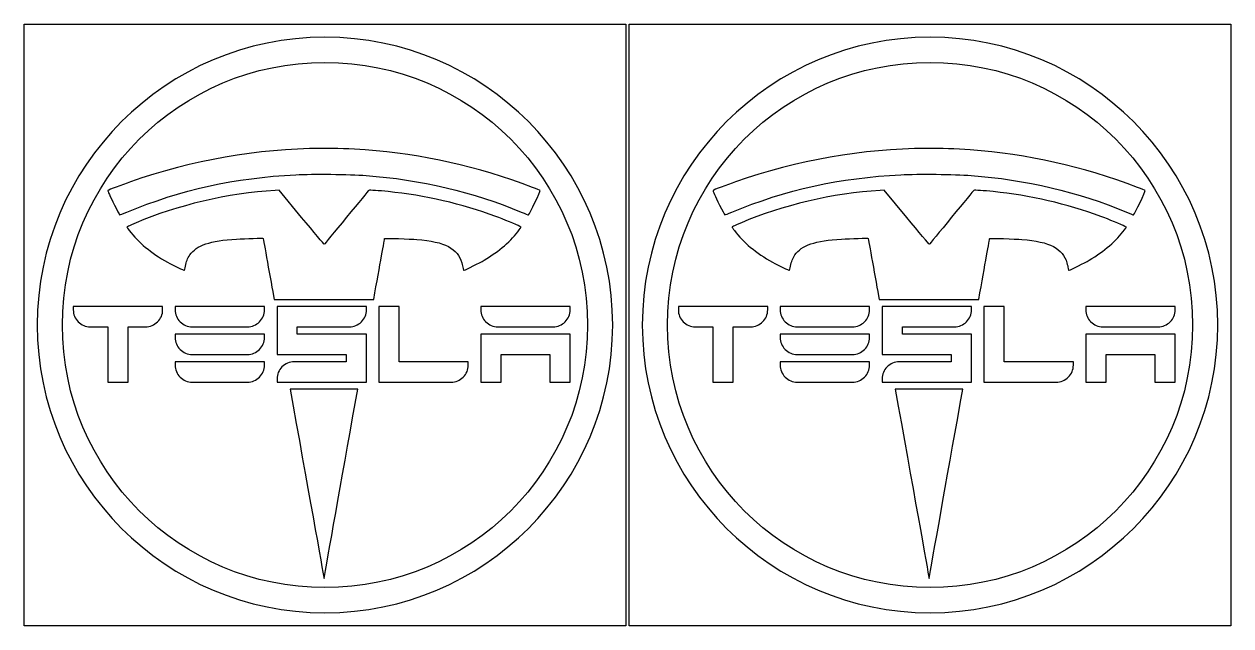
# Model space of a CAD drawing. Extents: x 6 to 311, y 0 to 299.
# Drawn here: x 5.6 to 199.1, y 4.4 to 100.9 of the extents above; entities that cross this region are included whole.
import ezdxf

# ---------------------------------------------------------------- set-up
doc = ezdxf.new("R2010")
doc.units = 0
doc.layers.add('Ebene_1', color=7, linetype='CONTINUOUS')

msp = doc.modelspace()

# ---------------------------------------------------------------- linework, layer by layer
at = {"layer": 'Ebene_1', "color": 7}
for points in [[(5.60356, 100.93249), (102.09493, 100.93249), (102.09493, 4.44111), (5.60356, 4.44111)], [(102.63736, 100.93249), (199.128734, 100.93249), (199.128734, 4.44111), (102.63736, 4.44111)], [(53.85022, 98.82838)], [(150.883422, 98.82838)], [(53.85022, 94.80298)], [(150.883422, 94.80298)], [(53.28437, 81.01219)], [(150.318179, 81.01219)], [(78.84115, 51.21763), (78.84115, 50.958993), (78.84115, 43.533122), (79.358441, 43.533122), (82.092374, 43.533122), (82.092374, 47.966415), (89.924394, 47.966415), (89.924394, 43.533122), (93.17561, 43.533122), (93.17561, 51.21763)], [(175.87495, 51.21763), (175.87495, 50.958993), (175.87495, 43.533122), (176.392241, 43.533122), (179.126174, 43.533122), (179.126174, 47.966415), (186.958194, 47.966415), (186.958194, 43.533122), (190.20941, 43.533122), (190.20941, 51.21763)]]:
    msp.add_lwpolyline(points, close=True, dxfattribs=at)
for points in [[(46.51694, 74.31716), (45.84814, 74.27596)], [(50.10604, 69.94357), (46.51694, 74.31716)], [(143.550746, 74.31716), (142.881952, 74.27596)], [(147.139846, 69.94357), (143.550746, 74.31716)], [(85.33321, 70.7855), (85.33321, 70.78592)], [(182.367013, 70.7855), (182.367013, 70.78592)], [(85.01067, 67.93802), (85.3328, 68.38124), (85.08309, 68.50859)], [(182.044479, 67.93802), (182.366602, 68.38124), (182.116895, 68.50859)], [(45.68792, 56.80241), (61.66947, 56.80241)], [(142.721728, 56.80241), (158.703276, 56.80241)], [(27.81949, 55.13424), (27.81949, 55.65153), (13.4853, 55.65104)], [(13.4853, 55.65104), (13.4853, 55.3924), (13.4853, 55.13376)], [(29.82368, 55.650931), (29.82368, 55.392286), (29.82368, 55.133649)], [(44.157269, 55.133507), (44.157269, 55.650781), (29.82368, 55.650931)], [(46.16321, 55.65104), (46.16321, 55.3924), (46.16321, 47.96652), (57.24644, 47.96652), (57.24644, 46.78446), (48.89713, 46.78446)], [(60.49766, 55.13376), (60.49766, 55.65104), (46.16321, 55.65104)], [(62.50165, 55.65104), (62.50165, 55.3924), (62.50165, 43.53323), (63.01894, 43.53323), (74.10218, 43.53323)], [(76.83611, 46.26717), (76.83611, 46.78446), (65.75287, 46.78446), (65.75287, 55.65104), (62.50165, 55.65104)], [(93.175911, 55.133833), (93.175911, 55.651124), (78.84115, 55.650931)], [(78.84115, 55.650931), (78.84115, 55.392286), (78.84115, 55.133649)], [(124.853293, 55.13424), (124.853293, 55.65153), (110.5191, 55.65104)], [(110.5191, 55.65104), (110.5191, 55.3924), (110.5191, 55.13376)], [(126.85748, 55.650931), (126.85748, 55.392286), (126.85748, 55.133649)], [(141.191069, 55.133507), (141.191069, 55.650781), (126.85748, 55.650931)], [(143.197013, 55.65104), (143.197013, 55.3924), (143.197013, 47.96652), (154.280245, 47.96652), (154.280245, 46.78446), (145.930938, 46.78446)], [(157.531469, 55.13376), (157.531469, 55.65104), (143.197013, 55.65104)], [(159.53546, 55.65104), (159.53546, 55.3924), (159.53546, 43.53323), (160.052742, 43.53323), (171.135983, 43.53323)], [(173.869915, 46.26717), (173.869915, 46.78446), (162.786676, 46.78446), (162.786676, 55.65104), (159.53546, 55.65104)], [(190.209711, 55.133833), (190.209711, 55.651124), (175.87495, 55.650931)], [(175.87495, 55.650931), (175.87495, 55.392286), (175.87495, 55.133649)], [(14.27233, 53.19698), (14.27433, 53.19617), (14.27633, 53.19417), (14.27714, 53.19336)], [(16.21896, 52.40025), (19.02666, 52.40025), (19.02666, 43.53367), (19.54394, 43.53367), (22.27787, 43.53367), (22.27787, 52.4003), (25.08557, 52.4003)], [(30.610719, 53.196863), (30.612393, 53.196026), (30.614066, 53.193516), (30.614903, 53.192679)], [(32.556743, 52.399565), (41.423336, 52.399565)], [(46.16321, 44.05051), (46.16321, 43.53323), (46.68049, 43.53323), (60.49766, 43.53323), (60.49766, 51.21774), (49.41442, 51.21774), (49.41442, 52.39983), (57.76372, 52.39983)], [(79.627186, 53.196863), (79.658479, 53.16557), (79.661826, 53.164733), (79.633545, 53.193014)], [(81.575384, 52.399908), (90.441978, 52.399908)], [(111.30614, 53.19698), (111.30814, 53.19617), (111.31014, 53.19417), (111.31094, 53.19336)], [(113.252769, 52.40025), (116.060464, 52.40025), (116.060464, 43.53367), (116.577747, 43.53367), (119.311672, 43.53367), (119.311672, 52.4003), (122.119376, 52.4003)], [(127.644519, 53.196863), (127.646193, 53.196026), (127.647866, 53.193516), (127.648703, 53.192679)], [(129.590543, 52.399565), (138.457136, 52.399565)], [(143.197013, 44.05051), (143.197013, 43.53323), (143.714295, 43.53323), (157.531469, 43.53323), (157.531469, 51.21774), (146.448229, 51.21774), (146.448229, 52.39983), (154.797528, 52.39983)], [(176.660986, 53.196863), (176.692279, 53.16557), (176.695626, 53.164733), (176.667345, 53.193014)], [(178.609184, 52.399908), (187.475778, 52.399908)], [(29.82368, 51.21763), (29.82368, 50.958993), (29.82368, 50.700348)], [(44.157763, 50.700063), (44.157763, 51.217354), (29.82368, 51.21763)], [(126.85748, 51.21763), (126.85748, 50.958993), (126.85748, 50.700348)], [(141.191563, 50.700063), (141.191563, 51.217354), (126.85748, 51.21763)], [(30.608703, 48.766591), (30.610376, 48.763244), (30.61205, 48.762407), (30.615396, 48.758224)], [(127.642503, 48.766591), (127.644176, 48.763244), (127.64585, 48.762407), (127.649196, 48.758224)], [(29.82368, 46.784338), (29.82368, 46.525692), (29.82368, 46.267055)], [(44.157763, 46.266779), (44.157763, 46.784061), (29.82368, 46.784338)], [(32.557236, 47.966131), (41.42383, 47.966131)], [(126.85748, 46.784338), (126.85748, 46.525692), (126.85748, 46.267055)], [(141.191563, 46.266779), (141.191563, 46.784061), (126.85748, 46.784338)], [(129.591036, 47.966131), (138.45763, 47.966131)], [(30.608703, 44.333298), (30.610376, 44.329951), (30.61205, 44.329115), (30.615396, 44.324931)], [(32.557236, 43.532846), (41.42383, 43.532846)], [(127.642503, 44.333298), (127.644176, 44.329951), (127.64585, 44.329115), (127.649196, 44.324931)], [(129.591036, 43.532846), (138.45763, 43.532846)], [(59.1024, 42.4198), (48.26405, 42.4198)], [(156.136269, 42.4198), (145.297853, 42.4198)], [(53.66351, 12.27664), (53.70591, 12.05397), (53.75621, 12.34032)], [(150.697313, 12.27664), (150.739753, 12.05397), (150.790083, 12.34032)]]:
    msp.add_lwpolyline(points, dxfattribs=at)
for points in [[(53.85022, 98.82838), (28.39022, 98.82838), (7.70764, 78.14579), (7.70764, 52.6858)], [(99.9928, 52.6858), (99.9928, 78.14579), (79.31021, 98.82837), (53.85022, 98.82838)], [(150.883422, 98.82838), (125.423428, 98.82837), (104.74084, 78.14579), (104.74084, 52.6858)], [(197.026, 52.6858), (197.026003, 78.14579), (176.343417, 98.82838), (150.883422, 98.82838)], [(11.73303, 52.6858), (11.73303, 75.96958), (30.56643, 94.80299), (53.85022, 94.80298)], [(53.85022, 94.80298), (77.134, 94.80298), (95.96546, 75.96958), (95.96545, 52.6858)], [(108.76819, 52.6858), (108.76818, 75.96958), (127.59964, 94.80298), (150.883422, 94.80298)], [(150.883422, 94.80298), (174.167205, 94.80298), (192.998659, 75.96958), (192.998656, 52.6858)], [(53.28437, 81.01219), (43.06644, 80.95509), (32.57639, 79.12402), (22.63513, 75.6302)], [(60.30483, 80.76706), (57.98596, 80.94424), (55.64235, 81.02536), (53.28437, 81.01219)], [(87.14648, 74.75915), (78.27244, 78.10888), (69.55486, 80.06025), (60.30483, 80.76706)], [(150.318179, 81.01219), (140.100245, 80.95509), (129.610201, 79.12402), (119.668936, 75.6302)], [(157.338637, 80.76706), (155.019764, 80.94424), (152.676159, 81.02536), (150.318179, 81.01219)], [(184.180287, 74.75915), (175.306247, 78.10888), (166.58867, 80.06025), (157.338637, 80.76706)], [(22.63513, 75.6302), (21.32996, 75.17151), (19.10294, 74.32996), (19.0477, 74.27472)], [(22.07495, 70.79132), (30.61299, 74.34545), (39.49708, 76.31355), (49.15341, 76.78966)], [(49.15341, 76.78966), (51.93986, 76.927), (57.69393, 76.86116), (60.46381, 76.66023)], [(60.46381, 76.66023), (69.08523, 76.03484), (77.72705, 73.99335), (85.33321, 70.7855)], [(119.668936, 75.6302), (118.363771, 75.17151), (116.136749, 74.32996), (116.081503, 74.27472)], [(119.10876, 70.79132), (127.646792, 74.34545), (136.530891, 76.31355), (146.187216, 76.78966)], [(146.187216, 76.78966), (148.973665, 76.927), (154.727737, 76.86116), (157.49762, 76.66023)], [(157.49762, 76.66023), (166.119039, 76.03484), (174.760857, 73.99335), (182.367013, 70.7855)], [(19.0477, 74.27472), (18.9937, 74.22072), (19.34721, 73.42607), (20.10561, 71.89585)], [(45.84814, 74.27596), (38.35775, 73.81493), (30.01137, 71.86222), (23.59025, 69.06877)], [(60.88207, 74.27678), (60.84597, 74.25448), (59.23578, 72.3103), (57.30421, 69.95647)], [(63.96676, 74.07785), (62.56357, 74.21969), (60.95736, 74.32324), (60.88207, 74.27678)], [(81.22556, 70.10129), (75.82748, 72.11024), (69.8842, 73.47969), (63.96676, 74.07785)], [(86.49143, 70.35268), (86.6712, 70.50405), (88.44552, 74.20799), (88.37295, 74.28055)], [(88.37295, 74.28055), (88.35905, 74.29445), (87.80717, 74.50978), (87.14648, 74.75915)], [(116.081503, 74.27472), (116.027463, 74.22072), (116.38102, 73.42607), (117.139417, 71.89585)], [(142.881952, 74.27596), (135.391557, 73.81493), (127.045182, 71.86222), (120.624056, 69.06877)], [(157.915878, 74.27678), (157.879798, 74.25448), (156.269585, 72.3103), (154.338012, 69.95647)], [(161.000565, 74.07785), (159.597374, 74.21969), (157.99117, 74.32324), (157.915878, 74.27678)], [(178.259363, 70.10129), (172.86129, 72.11024), (166.918009, 73.47969), (161.000565, 74.07785)], [(183.525233, 70.35268), (183.705011, 70.50405), (185.479323, 74.20799), (185.406761, 74.28055)], [(185.406761, 74.28055), (185.392901, 74.29445), (184.840979, 74.50978), (184.180287, 74.75915)], [(20.10561, 71.89585), (20.51096, 71.078), (20.87912, 70.39496), (20.92381, 70.37765)], [(117.139417, 71.89585), (117.544764, 71.078), (117.912922, 70.39496), (117.957619, 70.37765)], [(20.92381, 70.37765), (20.96861, 70.36045), (21.48672, 70.54648), (22.07495, 70.79132)], [(53.74382, 65.62325), (53.71712, 65.59375), (52.08013, 67.53807), (50.10604, 69.94357)], [(57.30421, 69.95647), (55.37266, 67.60263), (53.77048, 65.65264), (53.74382, 65.62325)], [(85.08309, 68.50859), (84.54864, 68.78123), (82.49953, 69.62717), (81.22556, 70.10129)], [(85.33321, 70.78592), (85.94617, 70.52741), (86.46735, 70.33232), (86.49143, 70.35268)], [(117.957619, 70.37765), (118.002399, 70.36045), (118.520526, 70.54648), (119.10876, 70.79132)], [(150.77763, 65.62325), (150.7509, 65.59375), (149.113941, 67.53807), (147.139846, 69.94357)], [(154.338012, 69.95647), (152.406463, 67.60263), (150.804288, 65.65264), (150.77763, 65.62325)], [(182.116895, 68.50859), (181.582451, 68.78123), (179.533337, 69.62717), (178.259363, 70.10129)], [(182.367013, 70.78592), (182.97998, 70.52741), (183.501154, 70.33232), (183.525233, 70.35268)], [(22.33257, 68.52648), (22.20124, 68.47218), (22.09368, 68.40554), (22.09368, 68.37792)], [(22.09368, 68.37792), (22.09368, 68.35032), (22.26358, 68.10234), (22.47115, 67.82689)], [(23.59025, 69.06877), (23.02983, 68.82493), (22.46391, 68.58085), (22.33257, 68.52648)], [(22.47115, 67.82689), (23.88396, 65.95195), (25.96063, 64.23221), (28.60599, 62.74707)], [(79.36692, 63.07417), (81.7969, 64.52634), (83.75904, 66.21717), (85.01067, 67.93802)], [(119.366374, 68.52648), (119.235046, 68.47218), (119.127492, 68.40554), (119.127492, 68.37792)], [(119.127492, 68.37792), (119.127492, 68.35032), (119.297389, 68.10234), (119.504959, 67.82689)], [(120.624056, 69.06877), (120.063637, 68.82493), (119.497719, 68.58085), (119.366374, 68.52648)], [(119.504959, 67.82689), (120.917767, 65.95195), (122.994438, 64.23221), (125.6398, 62.74707)], [(176.400724, 63.07417), (178.830702, 64.52634), (180.792846, 66.21717), (182.044479, 67.93802)], [(32.18261, 63.91818), (33.23852, 65.4706), (35.42324, 66.21438), (39.67086, 66.46766)], [(39.67086, 66.46766), (41.09817, 66.55286), (43.93749, 66.62466), (43.93749, 66.57546)], [(43.93749, 66.57546), (43.93749, 66.56946), (45.17648, 59.6617), (45.68792, 56.80241)], [(61.66947, 56.80241), (62.66286, 62.36043), (63.41137, 66.53795), (63.41907, 66.54633)], [(63.41907, 66.54633), (63.47087, 66.60313), (67.59273, 66.49533), (68.58381, 66.41107)], [(68.58381, 66.41107), (73.13553, 66.02482), (75.12675, 64.98724), (75.80071, 62.65009)], [(129.216417, 63.91818), (130.272326, 65.4706), (132.457052, 66.21438), (136.704662, 66.46766)], [(136.704662, 66.46766), (138.131981, 66.55286), (140.971295, 66.62466), (140.971295, 66.57546)], [(140.971295, 66.57546), (140.971295, 66.56946), (142.21029, 59.6617), (142.721728, 56.80241)], [(158.703276, 56.80241), (159.696666, 62.36043), (160.445181, 66.53795), (160.452879, 66.54633)], [(160.452879, 66.54633), (160.504669, 66.60313), (164.626535, 66.49533), (165.617621, 66.41107)], [(165.617621, 66.41107), (170.169339, 66.02482), (172.160555, 64.98724), (172.83452, 62.65009)], [(31.46096, 62.10573), (31.63087, 62.93741), (31.79331, 63.3458), (32.18261, 63.91818)], [(128.494769, 62.10573), (128.664673, 62.93741), (128.827119, 63.3458), (129.216417, 63.91818)], [(28.60599, 62.74707), (29.49044, 62.25052), (31.25569, 61.41179), (31.30739, 61.46357)], [(31.30739, 61.46357), (31.32279, 61.47887), (31.39199, 61.76782), (31.46096, 62.10573)], [(75.80071, 62.65009), (75.88631, 62.35329), (75.97701, 61.95877), (76.00214, 61.77362)], [(76.18442, 61.47689), (76.48606, 61.56429), (78.69862, 62.67481), (79.36692, 63.07417)], [(125.6398, 62.74707), (126.524249, 62.25052), (128.289493, 61.41179), (128.341196, 61.46357)], [(128.341196, 61.46357), (128.356576, 61.47887), (128.425756, 61.76782), (128.494769, 62.10573)], [(172.83452, 62.65009), (172.92011, 62.35329), (173.010818, 61.95877), (173.035946, 61.77362)], [(173.218227, 61.47689), (173.519872, 61.56429), (175.732422, 62.67481), (176.400724, 63.07417)], [(76.00214, 61.77362), (76.04354, 61.46769), (76.05994, 61.44081), (76.18442, 61.47689)], [(173.035946, 61.77362), (173.077336, 61.46769), (173.093776, 61.44081), (173.218227, 61.47689)], [(13.4853, 55.13376), (13.4853, 54.39882), (13.75955, 53.7236), (14.27233, 53.19698)], [(27.00416, 53.18835), (27.53506, 53.70527), (27.81949, 54.38646), (27.81949, 55.13424)], [(29.82368, 55.133649), (29.82368, 54.398703), (30.097947, 53.723491), (30.610719, 53.196863)], [(43.342944, 53.187625), (43.873982, 53.704673), (44.157269, 54.385994), (44.157269, 55.133507)], [(59.68233, 53.18789), (60.21323, 53.7048), (60.49766, 54.38599), (60.49766, 55.13376)], [(78.84115, 55.133649), (78.84115, 54.398963), (79.114279, 53.723625), (79.627186, 53.196863)], [(92.360582, 53.18796), (92.891478, 53.704891), (93.175911, 54.386077), (93.175911, 55.133833)], [(110.5191, 55.13376), (110.5191, 54.39882), (110.79336, 53.7236), (111.30614, 53.19698)], [(124.037965, 53.18835), (124.568867, 53.70527), (124.853293, 54.38646), (124.853293, 55.13424)], [(126.85748, 55.133649), (126.85748, 54.398703), (127.131747, 53.723491), (127.644519, 53.196863)], [(140.376744, 53.187625), (140.907782, 53.704673), (141.191069, 54.385994), (141.191069, 55.133507)], [(156.716134, 53.18789), (157.247036, 53.7048), (157.531469, 54.38599), (157.531469, 55.13376)], [(175.87495, 55.133649), (175.87495, 54.398963), (176.148079, 53.723625), (176.660986, 53.196863)], [(189.394382, 53.18796), (189.925278, 53.704891), (190.209711, 54.386077), (190.209711, 55.133833)], [(7.70764, 52.6858), (7.70764, 27.2258), (28.39023, 6.54517), (53.85022, 6.54517)], [(53.85022, 10.57056), (30.56644, 10.57056), (11.73303, 29.40202), (11.73303, 52.6858)], [(14.27714, 53.19336), (14.79517, 52.67531), (15.47443, 52.40025), (16.21896, 52.40025)], [(25.08557, 52.4003), (25.81132, 52.4003), (26.47913, 52.67715), (27.00416, 53.18835)], [(30.614903, 53.192679), (31.132938, 52.674627), (31.812208, 52.399565), (32.556743, 52.399565)], [(41.423336, 52.399565), (42.149086, 52.399565), (42.817789, 52.676284), (43.342944, 53.187625)], [(53.85022, 6.54517), (79.31021, 6.54517), (99.99279, 27.22581), (99.9928, 52.6858)], [(95.96545, 52.6858), (95.96545, 29.40202), (77.134, 10.57056), (53.85022, 10.57056)], [(57.76372, 52.39983), (58.48948, 52.39983), (59.1573, 52.67666), (59.68233, 53.18789)], [(79.633545, 53.193014), (80.151588, 52.674979), (80.83085, 52.399908), (81.575384, 52.399908)], [(90.441978, 52.399908), (91.167728, 52.399908), (91.835544, 52.676752), (92.360582, 53.18796)], [(104.74084, 52.6858), (104.74085, 27.22581), (125.423432, 6.54517), (150.883422, 6.54517)], [(150.883422, 10.57056), (127.599643, 10.57056), (108.76819, 29.40202), (108.76819, 52.6858)], [(111.31094, 53.19336), (111.828977, 52.67531), (112.50824, 52.40025), (113.252769, 52.40025)], [(122.119376, 52.4003), (122.845124, 52.4003), (123.512935, 52.67715), (124.037965, 53.18835)], [(127.648703, 53.192679), (128.166738, 52.674627), (128.846008, 52.399565), (129.590543, 52.399565)], [(138.457136, 52.399565), (139.182886, 52.399565), (139.851589, 52.676284), (140.376744, 53.187625)], [(150.883422, 6.54517), (176.343413, 6.54517), (197.025998, 27.22581), (197.026, 52.6858)], [(192.998656, 52.6858), (192.998654, 29.40202), (174.167201, 10.57056), (150.883422, 10.57056)], [(154.797528, 52.39983), (155.523292, 52.39983), (156.191103, 52.67666), (156.716134, 53.18789)], [(176.667345, 53.193014), (177.185388, 52.674979), (177.86465, 52.399908), (178.609184, 52.399908)], [(187.475778, 52.399908), (188.201528, 52.399908), (188.869344, 52.676752), (189.394382, 53.18796)], [(29.82368, 50.700348), (29.82368, 49.966658), (30.097612, 49.292826), (30.608703, 48.766591)], [(43.343446, 48.754182), (43.874476, 49.271239), (44.157763, 49.952551), (44.157763, 50.700063)], [(126.85748, 50.700348), (126.85748, 49.966658), (127.131412, 49.292826), (127.642503, 48.766591)], [(140.377246, 48.754182), (140.908276, 49.271239), (141.191563, 49.952551), (141.191563, 50.700063)], [(30.615396, 48.758224), (31.133566, 48.240046), (31.812953, 47.966131), (32.557236, 47.966131)], [(41.42383, 47.966131), (42.14958, 47.966131), (42.818282, 48.242841), (43.343446, 48.754182)], [(127.649196, 48.758224), (128.167366, 48.240046), (128.846753, 47.966131), (129.591036, 47.966131)], [(138.45763, 47.966131), (139.18338, 47.966131), (139.852082, 48.242841), (140.377246, 48.754182)], [(48.89713, 46.78446), (48.15891, 46.78446), (47.48105, 46.50095), (46.9553, 45.97518)], [(145.930938, 46.78446), (145.192715, 46.78446), (144.51486, 46.50095), (143.989105, 45.97518)], [(29.82368, 46.267055), (29.82368, 45.533365), (30.097612, 44.859533), (30.608703, 44.333298)], [(43.343446, 44.320906), (43.874476, 44.837954), (44.157763, 45.519258), (44.157763, 46.266779)], [(46.9553, 45.97518), (46.43874, 45.45863), (46.16321, 44.78554), (46.16321, 44.05051)], [(76.0218, 44.32127), (76.55282, 44.83834), (76.83611, 45.51964), (76.83611, 46.26717)], [(126.85748, 46.267055), (126.85748, 45.533365), (127.131412, 44.859533), (127.642503, 44.333298)], [(140.377246, 44.320906), (140.908276, 44.837954), (141.191563, 45.519258), (141.191563, 46.266779)], [(143.989105, 45.97518), (143.472546, 45.45863), (143.197013, 44.78554), (143.197013, 44.05051)], [(173.055604, 44.32127), (173.586627, 44.83834), (173.869915, 45.51964), (173.869915, 46.26717)], [(30.615396, 44.324931), (31.133566, 43.806762), (31.812953, 43.532846), (32.557236, 43.532846)], [(41.42383, 43.532846), (42.14958, 43.532846), (42.818282, 43.809565), (43.343446, 44.320906)], [(74.10218, 43.53323), (74.82793, 43.53323), (75.49664, 43.80995), (76.0218, 44.32127)], [(127.649196, 44.324931), (128.167366, 43.806762), (128.846753, 43.532846), (129.591036, 43.532846)], [(138.45763, 43.532846), (139.18338, 43.532846), (139.852082, 43.809565), (140.377246, 44.320906)], [(171.135983, 43.53323), (171.861738, 43.53323), (172.530444, 43.80995), (173.055604, 44.32127)], [(48.26405, 42.4198), (50.91244, 27.63187), (53.60149, 12.60374), (53.66351, 12.27664)], [(53.75621, 12.34032), (54.58223, 17.03295), (56.92952, 30.22954), (59.1024, 42.4198)], [(145.297853, 42.4198), (147.946251, 27.63187), (150.635301, 12.60374), (150.697313, 12.27664)], [(150.790083, 12.34032), (151.616104, 17.03295), (153.963389, 30.22954), (156.136269, 42.4198)]]:
    msp.add_open_spline(points, degree=3, dxfattribs=at)

doc.saveas('drawing.dxf')
